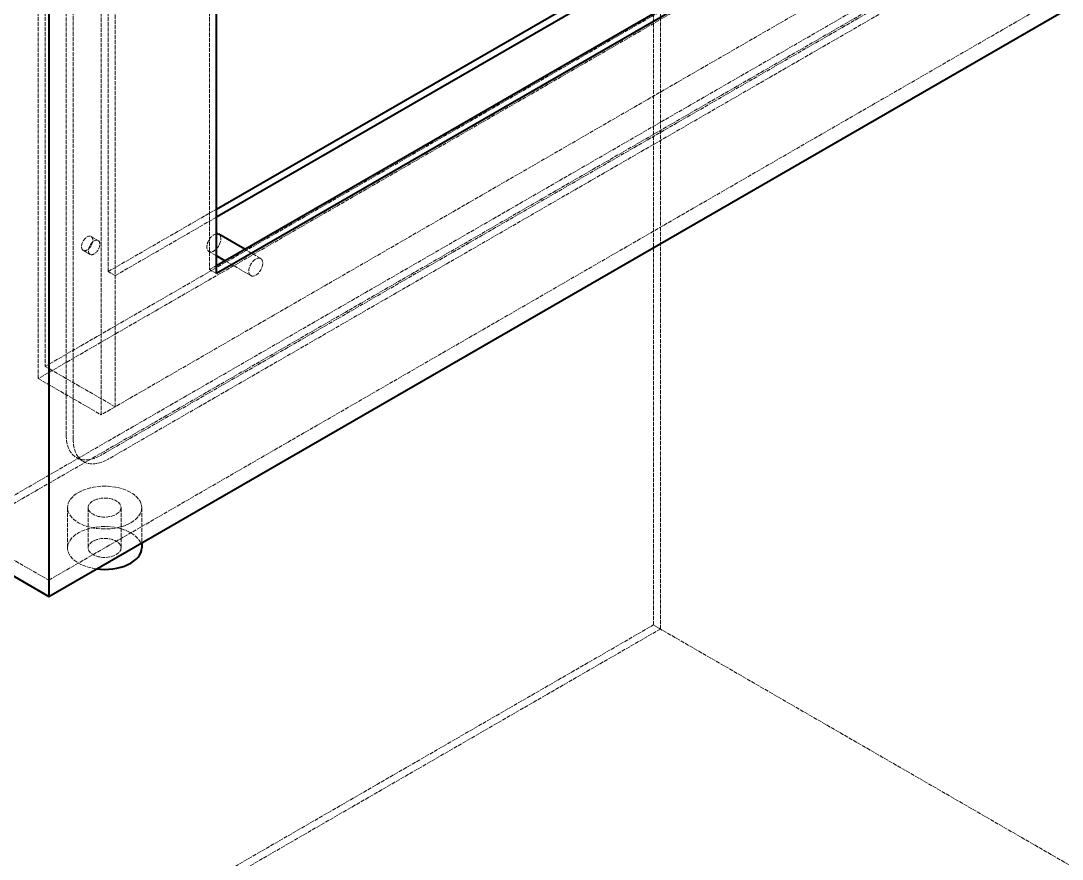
# Model space of a CAD drawing. Header units: millimetres. Extents: x 0 to 3567, y 0 to 2523.
# Drawn here: x 3260.6 to 3387, y 2081.6 to 2183.4 of the extents above; entities that cross this region are included whole.
import ezdxf

# ---------------------------------------------------------------- set-up
doc = ezdxf.new("R2010")
doc.units = ezdxf.units.MM
doc.header["$LTSCALE"] = 3
doc.linetypes.add('DASHED', pattern=[0.2067, 0.1654, -0.0413])
doc.layers.add('가려진 것(ISO)', color=2, linetype='DASHED', lineweight=18, true_color=0xffff00)
doc.layers.add('가시적인 것(ISO)', color=3, linetype='Continuous', lineweight=40, true_color=0x00ff00)

msp = doc.modelspace()

# ---------------------------------------------------------------- linework, layer by layer
at = {"layer": '가려진 것(ISO)'}
for p, q in [((3338.2462, 2109.5487), (3338.2462, 2437.7804)), ((3262.7272, 2139.9714), (3262.7272, 2217.8652)), ((3263.5757, 2217.3753), (3263.5757, 2141.4411)), ((3270.3639, 2135.5623), (3270.3639, 2213.4561)), ((3272.061, 2136.5421), (3272.061, 2212.4763)), ((3266.1213, 2133.1128), (3266.1213, 2211.0066)), ((3266.9698, 2132.6229), (3266.9698, 2210.5167)), ((3371.3388, 2202.6783), (3262.7272, 2139.9714)), ((3263.5757, 2141.4411), (3370.4902, 2203.1682)), ((3283.5161, 2201.2087), (3283.5161, 2153.1987)), ((3378.9755, 2198.2693), (3272.061, 2136.5421)), ((3252.1206, 2120.3755), (3383.6424, 2196.3097)), ((3382.7939, 2196.7996), (3252.9691, 2121.8452)), ((3378.9755, 2193.3703), (3270.3639, 2130.6633)), ((3379.8241, 2192.8804), (3271.2125, 2130.1734)), ((3337.3976, 2110.0386), (3337.3976, 2191.1657)), ((3264, 2115.4765), (3393.8248, 2190.4309)), ((3271.2125, 2188.8142), (3271.2125, 2152.9537)), ((3271.2125, 2152.9537), (3284.3646, 2160.5471)), ((3284.3646, 2159.5673), (3272.061, 2152.4638)), ((3269.1532, 2157.2253), (3270.0017, 2156.7354)), ((3268.1806, 2155.5407), (3269.0291, 2155.0508)), ((3284.3646, 2154.8749), (3283.4464, 2155.405)), ((3289.7376, 2154.5441), (3287.792, 2155.6674)), ((3288.5376, 2152.4656), (3285.392, 2154.2817)), ((3272.061, 2152.4638), (3271.2125, 2152.9537)), ((3283.5161, 2153.1987), (3284.3646, 2153.6886)), ((3284.3646, 2152.7088), (3283.5161, 2153.1987)), ((3263.5757, 2141.4411), (3272.061, 2136.5421)), ((3262.7272, 2139.9714), (3270.3639, 2135.5623)), ((3272.061, 2136.5421), (3270.3639, 2135.5623)), ((3268.2125, 2129.8763), (3267.3639, 2130.3662)), ((3266.2882, 2124.2947), (3266.2882, 2119.3957)), ((3268.7941, 2124.2947), (3268.7941, 2119.3957)), ((3272.7823, 2124.2947), (3272.7823, 2119.3957)), ((3275.2882, 2124.2947), (3275.2882, 2120.0342)), ((3252.9691, 2121.8452), (3264, 2115.4765)), ((3114.2347, 1981.1955), (3337.3976, 2110.0386)), ((3398.0674, 2075.0109), (3337.3976, 2110.0386)), ((3113.3862, 1979.7258), (3338.2462, 2109.5487))]:
    msp.add_line(p, q, dxfattribs=at)
for centre, major_axis in [((3268.6669, 2156.383), (-0.4863, -0.8423)), ((3269.5154, 2155.8931), (-0.4863, -0.8423)), ((3289.1376, 2153.5048), (-0.6, -1.0392)), ((3270.7882, 2124.2947), (4.5, 0)), ((3270.7882, 2124.2947), (1.9941, 0)), ((3270.7882, 2119.3957), (1.9941, 0))]:
    msp.add_ellipse(centre, major_axis=major_axis, ratio=0.57735027, dxfattribs=at)
for centre, major_axis, start_param, end_param in [((3284.0464, 2156.4442), (0.6, 1.0392), 0.40100139, 6.28318531), ((3270.3639, 2135.5623), (-3, -5.1962), 5.49778714, 7.06858347), ((3271.2125, 2135.0724), (-3, -5.1962), 5.49778714, 7.06858347), ((3270.7882, 2119.3957), (-4.5, 0), 3.14159265, 7.63111972)]:
    msp.add_ellipse(centre, major_axis=major_axis, ratio=0.57735027, start_param=start_param, end_param=end_param, dxfattribs=at)
at = {"layer": '가시적인 것(ISO)'}
for p, q in [((3264, 2216.3955), (3264, 2113.5169)), ((3284.3646, 2152.7088), (3284.3646, 2200.7188)), ((3284.3646, 2153.6886), (3354.1561, 2193.9827)), ((3355.0046, 2193.4928), (3284.3646, 2152.7088)), ((3284.3646, 2160.5471), (3340.7918, 2193.1253)), ((3341.6403, 2192.6354), (3284.3646, 2159.5673)), ((3264, 2113.5169), (3395.5218, 2189.4511)), ((3287.792, 2155.6674), (3284.6464, 2157.4835)), ((3285.392, 2154.2817), (3284.3646, 2154.8749)), ((3252.1206, 2120.3755), (3264, 2113.5169)), ((3275.2882, 2120.0342), (3275.2882, 2119.3957))]:
    msp.add_line(p, q, dxfattribs=at)
for centre, major_axis, start_param, end_param in [((3284.0464, 2156.4442), (0.6, 1.0392), 0, 0.40100139), ((3270.7882, 2119.3957), (4.5, 0), 4.48952706, 6.28318531)]:
    msp.add_ellipse(centre, major_axis=major_axis, ratio=0.57735027, start_param=start_param, end_param=end_param, dxfattribs=at)

doc.saveas('drawing.dxf')
